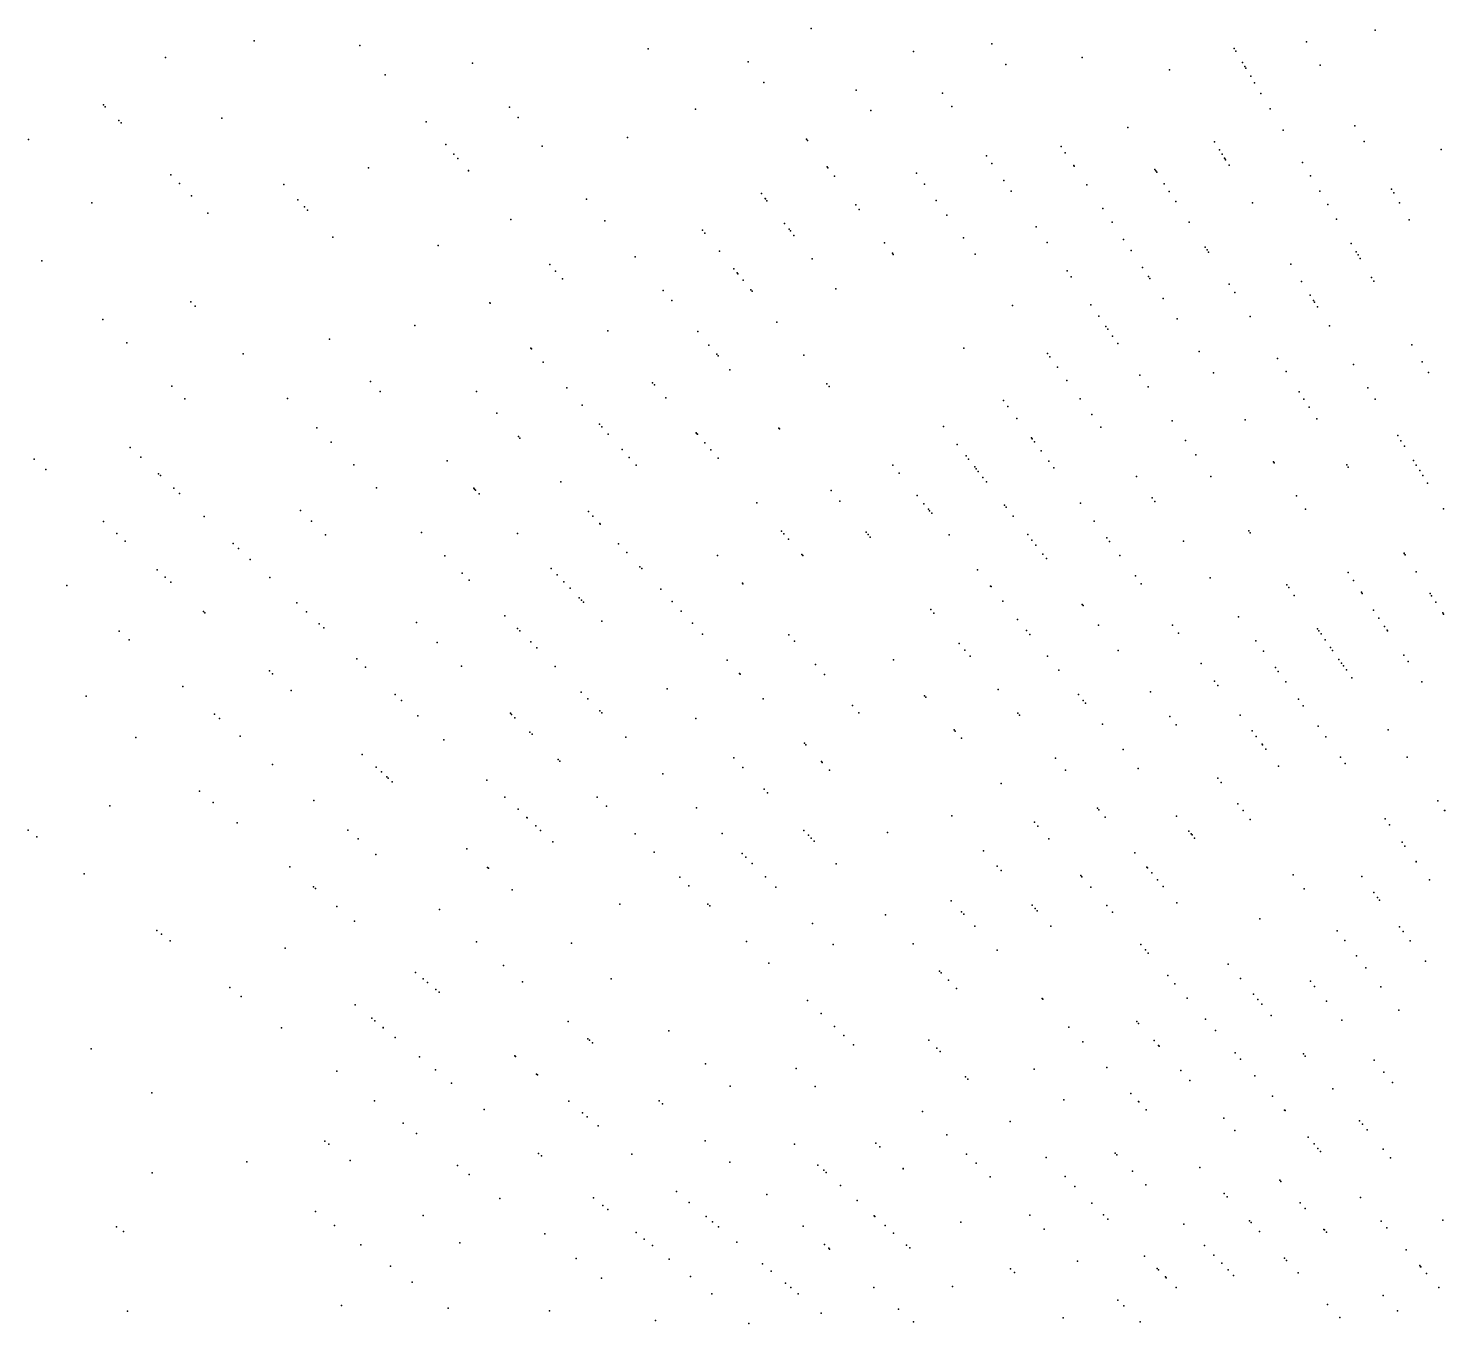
# Model space of a CAD drawing. Header units: metres. Extents: x -4327 to 4266, y -3886 to 3992.
# Drawn here: x -298.4 to -164.5, y 186.5 to 308.9 of the extents above; entities that cross this region are included whole.
import ezdxf

# ---------------------------------------------------------------- set-up
doc = ezdxf.new("R2010")
doc.units = ezdxf.units.M

msp = doc.modelspace()

# ---------------------------------------------------------------- linework, layer by layer
for p in [(-224.41, 308.87, 2095), (-171.12, 308.71, 2091.68), (-277.05, 307.7, 2096.5), (-267.08, 307.24, 2097.36), (-239.81, 306.94, 2098.41), (-214.75, 306.69, 2099.88), (-207.34, 307.4, 2099.51), (-184.44, 306.96, 2094.35), (-184.29, 306.71, 2085.78), (-177.59, 307.59, -67.33), (-285.45, 306.11, 2101.22), (-256.42, 305.59, 2091.8), (-230.36, 305.7, 2100.41), (-206.02, 305.44, 2092.82), (-198.8, 306.12, 2093.42), (-183.64, 305.63, -65.38), (-183.43, 305.28, -126.66), (-176.32, 305.4, -67.25), (-264.68, 304.48, 2109.26), (-190.55, 304.95, 2096.13), (-183.33, 305.11, -67.28), (-182.86, 304.34, -119.12), (-228.9, 303.76, 2100.09), (-220.17, 303.04, 2100.87), (-211.99, 302.76, 2099.46), (-182.5, 303.73, -64.97), (-181.9, 302.73, -69.75), (-291.29, 301.64, 2081.43), (-291.13, 301.47, -105.83), (-252.93, 301.43, 2094.36), (-235.36, 301.24, 2097.7), (-211.12, 301.5, 2097.45), (-181.02, 301.26, -121.13), (-289.86, 300.16, -104.88), (-289.64, 299.93, -109.17), (-280.1, 300.37, 2122.12), (-260.81, 300.03, 2090.79), (-252.11, 300.45, -97.9), (-218.78, 301.12, -126.91), (-241.76, 298.55, 2095.07), (-194.49, 299.49, 2095.29), (-179.81, 299.26, 2089.79), (-173.02, 299.67, -112.95), (-298.37, 298.37, -107.78), (-258.95, 297.89, 2088.28), (-249.84, 297.75, 2093.98), (-224.86, 298.4, -129.68), (-224.77, 298.29, -130.09), (-200.8, 297.7, 2093.17), (-186.3, 298.14, -63.47), (-185.83, 297.38, -68.26), (-172.16, 298.19, 2096.16), (-172.16, 298.19, -115.73), (-164.86, 297.41, 2091.54), (-258.17, 296.99, -98.91), (-257.82, 296.58, 2091.65), (-207.84, 296.83, -118.5), (-207.34, 296.11, -118), (-200.4, 297.11, -121.76), (-199.59, 295.91, 2094.3), (-199.55, 295.85, -118.43), (-185.57, 296.98, -73.14), (-185.34, 296.6, -74.04), (-185.31, 296.56, -115.42), (-185.24, 296.45, -115.8), (-184.92, 295.93, 2088.8), (-177.98, 296.21, -128.67), (-284.92, 295.04, 2082.75), (-266.24, 295.69, 2098.87), (-256.81, 295.43, -110.52), (-256.8, 295.42, 2096.01), (-222.89, 295.78, 2097.05), (-222.83, 295.7, -128.73), (-222.22, 294.9, 2097.5), (-214.47, 295.19, -118.88), (-191.92, 295.53, -125.32), (-191.84, 295.41, -125.71), (-191.75, 295.27, -125.43), (-177.21, 294.93, 2087.58), (-284.1, 294.2, -110.9), (-274.26, 294.11, -106.46), (-229.12, 293.26, -129.39), (-213.7, 294.14, 2098.74), (-206.2, 294.49, 2088.79), (-205.5, 293.49, 2088.49), (-198.36, 294.08, 2109.13), (-191.05, 294.19, -120.03), (-190.57, 293.46, 2094.47), (-176.34, 293.48, -127.91), (-169.56, 293.69, -113.16), (-169.36, 293.34, -128.43), (-292.4, 292.4, 2093.81), (-282.98, 293.04, 2086.61), (-272.93, 292.68, -101.05), (-272.29, 292, -106.63), (-245.64, 292.74, -100.94), (-228.75, 292.79, -130.32), (-228.74, 292.77, -131.91), (-228.59, 292.58, -131.82), (-220.19, 292.21, -109.79), (-212.6, 292.62, -109.83), (-196.85, 291.84, -127.8), (-189.95, 292.5, -68.88), (-182.7, 292.38, 2091.78), (-175.58, 292.22, -127.57), (-168.8, 292.38, -117.59), (-281.42, 291.42, -108.91), (-272.01, 291.7, -108.15), (-252.81, 290.82, -101.56), (-243.92, 290.69, 2108.37), (-219.87, 291.77, -111.59), (-211.59, 291.22, 2098.35), (-195.98, 290.55, -132.01), (-188.69, 290.55, -72.75), (-174.76, 290.85, 2087.1), (-167.88, 290.77, 2094), (-269.63, 289.14, 2091.72), (-234.69, 289.81, 2111.57), (-234.45, 289.52, -121.16), (-226.92, 290.44, -111.26), (-226.5, 289.9, -114.34), (-226.36, 289.73, -110.77), (-226.04, 289.31, -130.8), (-203.15, 290.12, -115.4), (-259.65, 288.37, 2096.9), (-233.08, 287.83, -127.64), (-217.49, 288.62, -108.23), (-210.02, 289.07, 2089.67), (-202.12, 288.65, -118.44), (-194.88, 288.93, 2086.09), (-194.18, 287.89, -68.78), (-187.17, 288.21, -128.81), (-187, 287.95, 2090.24), (-173.38, 288.55, -133.13), (-297.11, 286.92, 2091.35), (-249.1, 286.56, 2109.6), (-241.06, 287.28, 2096.73), (-224.32, 287.11, -120.47), (-216.74, 287.62, 2092.48), (-216.66, 287.51, 2084.9), (-208.92, 287.55, 2099.37), (-186.86, 287.74, 2095.85), (-179.08, 286.59, -120.4), (-179.08, 286.59, -128.35), (-172.91, 287.76, -133.41), (-172.73, 287.46, 2098.88), (-172.52, 287.12, 2089.07), (-248.57, 285.94, 2091.97), (-247.92, 285.2, -105.13), (-231.72, 286.16, -121.53), (-231.41, 285.77, -114.07), (-231.34, 285.68, -113.59), (-200.23, 285.96, -129.98), (-199.85, 285.41, -131.03), (-193.1, 286.28, -132.88), (-192.52, 285.42, 2088.82), (-192.4, 285.25, -129.82), (-171.45, 285.34, -133.75), (-238.41, 284.12, -134.42), (-230.85, 285.08, -133.17), (-230.11, 284.16, -109.72), (-230, 284.03, -122.62), (-222.08, 284.25, -119.49), (-184.9, 284.71, -130.63), (-184.37, 283.91, 2096.6), (-178.06, 284.96, -133.32), (-171.24, 285, -122.97), (-283.05, 283.05, -109.49), (-282.63, 282.63, 2108.45), (-254.77, 282.95, -100.35), (-254.74, 282.92, 2102.05), (-237.59, 283.15, -130.55), (-205.38, 282.68, 2091.51), (-197.97, 282.74, -60.96), (-191.13, 283.36, 2087.96), (-177.26, 283.67, -118.14), (-176.94, 283.17, 2089.74), (-176.84, 283.01, -120.33), (-176.56, 282.56, -121.79), (-291.37, 281.38, 2111.5), (-227.65, 281.12, -117.21), (-197.24, 281.68, -62.47), (-189.82, 281.43, 2095.18), (-182.91, 281.66, 2094.5), (-261.86, 280.81, -101.87), (-243.64, 280.28, 2096.11), (-235.14, 280.23, -111.73), (-196.56, 280.72, -72.35), (-196.37, 280.45, -71.5), (-195.92, 279.8, 2100.91), (-175.44, 280.77, -125.33), (-289.08, 279.16, -103.58), (-269.93, 279.52, -97), (-250.91, 278.66, -102.56), (-250.85, 278.6, -104.74), (-234.07, 278.95, -110.35), (-209.99, 278.67, 2102.75), (-195.42, 279.09, 2102.83), (-167.63, 278.98, -128.72), (-278.11, 278.11, 2099.73), (-249.73, 277.35, 2099.84), (-233.34, 278.08, 2088.69), (-233.2, 277.92, 2087.46), (-225.12, 278, -117.42), (-202.08, 278.14, -61.49), (-201.86, 277.84, 2090.73), (-187.74, 278.33, -128.56), (-180.33, 277.69, 2094.24), (-173.16, 277.12, 2096.44), (-166.67, 277.38, 2091.11), (-232.11, 276.62, -115.92), (-201.14, 276.85, -129.12), (-193.34, 276.12, -122.79), (-186.39, 276.33, -129.93), (-179.53, 276.45, 2084.85), (-166.06, 276.37, 2098.63), (-284.83, 275.06, -111.09), (-266.07, 275.52, -102.52), (-265.14, 274.56, 2107.47), (-256.03, 274.56, 2098.94), (-247.52, 274.9, -104), (-239.4, 275.39, 2086.08), (-239.21, 275.18, -131.92), (-222.92, 275.29, 2092.23), (-222.71, 275.03, 2090.25), (-200.24, 275.61, -61.89), (-192.57, 275.01, -128.56), (-178.28, 274.53, -122.49), (-171.79, 274.92, 2094.81), (-283.6, 273.87, 2092.18), (-273.89, 273.89, -99.84), (-246.05, 273.27, -119.81), (-238.16, 273.98, -128.22), (-206.25, 273.7, -65.94), (-205.83, 273.14, -65.61), (-198.98, 273.88, -129.63), (-177.84, 273.85, -123.2), (-177.34, 273.08, -126.32), (-171.12, 273.85, 2094.25), (-254.12, 272.51, 2109.85), (-204.97, 272, -131.27), (-197.9, 272.39, -70.51), (-190.3, 271.78, 2083.75), (-183.4, 271.9, 2089.16), (-176.62, 271.97, 2095.56), (-271.13, 271.13, -113.01), (-244.43, 271.47, -120.79), (-244.21, 271.23, -124.89), (-243.6, 270.55, -125.24), (-235.27, 270.65, 2097.31), (-235.24, 270.61, -113.16), (-235.17, 270.54, -109.27), (-227.48, 271.1, 2090.25), (-227.42, 271.03, 2089.76), (-211.92, 271.25, 2102.76), (-197.05, 271.21, -122.74), (-168.98, 270.42, 2098.41), (-288.76, 269.27, 2101.48), (-269.79, 269.79, 2100.12), (-252.06, 270.3, -107.83), (-251.94, 270.17, -108.44), (-242.29, 269.09, -124.79), (-234.47, 269.72, -108.52), (-233.89, 269.06, 2084.99), (-210.6, 269.55, 2096.78), (-203.59, 270.18, -132.3), (-203.52, 270.08, 2087.28), (-203.31, 269.8, -69.98), (-189.02, 269.95, 2084.36), (-168.67, 269.92, 2086.87), (-168.34, 269.4, -128.04), (-297.84, 268.17, 2114.1), (-287.78, 268.36, 2107.07), (-258.82, 268.02, 2103), (-241.6, 268.33, -129.97), (-233.2, 268.26, -123.37), (-209.76, 268.48, 2088.39), (-209.53, 268.18, -65.09), (-202.67, 268.96, -60.99), (-201.95, 267.99, -71.04), (-188.06, 268.57, -123.91), (-180.71, 267.91, -122.94), (-180.65, 267.82, -127.36), (-167.49, 268.05, -133.86), (-296.74, 267.19, 2087.66), (-286.11, 266.8, -110.45), (-285.92, 266.63, -99.86), (-267.63, 267.63, 2096.36), (-240.95, 267.61, 2092.24), (-216.71, 267.62, 2089.31), (-216.1, 266.86, 2083.39), (-208.96, 267.46, -67.22), (-208.81, 267.26, -124.39), (-208.62, 267.02, -63.47), (-208.18, 266.45, -129.27), (-201.47, 267.36, -124.02), (-193.65, 266.54, -125.34), (-186.64, 266.54, -130.95), (-173.8, 267.63, -124.4), (-173.67, 267.42, -125.71), (-167.23, 267.62, -129.21), (-166.9, 267.09, -126.75), (-166.6, 266.62, -128.12), (-284.64, 265.43, -99.64), (-265.48, 265.48, 2112.4), (-256.31, 265.42, -105.47), (-256.23, 265.33, -105.88), (-256.14, 265.24, -105.41), (-248.07, 266.03, 2099.73), (-222.53, 265.2, 2100.41), (-207.85, 266.03, -71.09), (-166.16, 265.91, -130.18), (-284.11, 264.94, -97.42), (-255.8, 264.89, 2098.43), (-229.54, 264.06, -126.37), (-221.7, 264.21, -125.43), (-214.39, 264.74, -60.55), (-213.75, 263.96, -134.33), (-206.14, 263.84, -63.28), (-198.95, 264.02, 2098.37), (-192.18, 264.52, -121.33), (-191.94, 264.18, -119.56), (-178.55, 264.72, -125.27), (-281.78, 262.77, 2101.22), (-272.67, 263.31, -106.57), (-245.45, 263.22, -122.72), (-245.06, 262.8, -123.62), (-213.33, 263.44, -66.76), (-213.22, 263.3, -70.18), (-213.02, 263.06, -133.87), (-205.97, 263.63, -130.21), (-205.32, 262.79, -124.58), (-177.7, 263.45, -129.1), (-164.64, 263.47, -66.66), (-291.31, 262.3, -100.81), (-290.05, 261.16, -100.37), (-271.64, 262.32, 2104.64), (-270.3, 261.03, 2107.51), (-261.24, 261.24, -105.61), (-252.18, 261.14, 2095.54), (-244.39, 262.08, -125.69), (-244.34, 262.02, 2102.19), (-227.21, 261.37, -124.45), (-226.99, 261.12, 2099.18), (-219.23, 261.27, 2090.61), (-219.04, 261.05, -130.06), (-211.38, 261.03, -60.27), (-203.95, 261.05, 2087.88), (-197.68, 262.33, -123.73), (-183.04, 261.41, -123), (-182.91, 261.22, -128.34), (-289.24, 260.43, -107.37), (-279.05, 260.22, 2113.33), (-278.53, 259.73, 2102.79), (-242.61, 260.17, -104.43), (-226.56, 260.62, -126.44), (-218.85, 260.81, -130.16), (-203.55, 260.53, -122.28), (-203.18, 260.06, 2087.32), (-196.47, 260.73, -123.38), (-196.23, 260.4, -124.45), (-189.22, 260.44, -122.67), (-277.43, 258.71, 2107.63), (-259.03, 259.03, 2094.2), (-241.85, 259.36, 2101.54), (-233.26, 259.06, 2093.68), (-225.28, 259.16, 2090.49), (-225.21, 259.07, -131.23), (-202.51, 259.2, -121.04), (-202.18, 258.78, 2091.88), (-195.23, 259.08, 2096.3), (-168.38, 259.28, -64.22), (-168.37, 259.27, -65.45), (-168.28, 259.13, -65.06), (-286.21, 257.71, -109.87), (-285.46, 257.03, 2114.39), (-257.4, 257.4, -102.77), (-249, 257.85, -124.63), (-248.43, 257.26, -108.59), (-240.6, 258.01, 2104.64), (-240.43, 257.83, 2089.21), (-208.69, 257.72, -129.48), (-193.77, 257.14, 2088.07), (-173.67, 257.48, -125.58), (-167.24, 257.53, -67.99), (-294.76, 256.23, 2104.06), (-284.94, 256.56, 2097.49), (-275.58, 256.99, 2113.42), (-256.74, 256.74, -104.22), (-247.78, 256.58, -122.06), (-247.78, 256.58, -126.64), (-247.2, 255.98, 2101.84), (-238.61, 255.88, -109.16), (-230.91, 256.45, 2093.75), (-230.86, 256.39, 2093.26), (-207.46, 256.19, 2092.44), (-207.41, 256.13, -121.48), (-193.21, 256.4, -124.95), (-186.69, 256.96, 2097.84), (-179.46, 256.3, -124.53), (-179.28, 256.04, 2095.32), (-173.15, 256.71, -129.15), (-273.02, 254.59, 2093.73), (-246.33, 255.08, -123.51), (-246.11, 254.86, 2099.57), (-245.92, 254.66, 2090.99), (-237.54, 254.73, -106.59), (-206.29, 254.75, -122.66), (-198.79, 254.44, -122.23), (-198.72, 254.35, -126.03), (-178.76, 255.29, -130.19), (-172.41, 255.61, -70.38), (-172.41, 255.6, -64.57), (-172.33, 255.48, -65.24), (-165.92, 255.49, -70.77), (-165.77, 255.27, -124.23), (-165.39, 254.68, 2098.39), (-281.84, 253.77, 2100.54), (-281.73, 253.67, 2093.2), (-272.12, 253.75, 2093.44), (-253.37, 253.37, 2102.44), (-236.69, 253.82, 2091.4), (-213.09, 253.96, -131.11), (-212.81, 253.61, 2093.99), (-204.91, 253.04, -126.32), (-184.02, 253.28, -127.39), (-171.27, 253.92, -64.49), (-170.75, 253.14, -73.22), (-164.72, 253.65, -124.99), (-164.64, 253.53, -129.2), (-289.8, 251.92, 2094.09), (-270.9, 252.62, -105.89), (-270.48, 252.23, 2094.09), (-261.71, 252.73, -105.29), (-252.17, 252.17, -120.73), (-251.95, 251.95, 2104.55), (-244.19, 252.87, 2090.15), (-235.62, 252.67, -123.08), (-204.05, 251.99, 2087.72), (-197.26, 252.48, 2100.71), (-190.26, 252.48, 2095.79), (-189.7, 251.74, 2089.61), (-176.56, 252.15, -64.47), (-176.42, 251.95, -64.41), (-176.22, 251.66, -66.09), (-170.23, 252.37, -74.93), (-169.98, 252.01, -123.88), (-169.94, 251.95, -124.04), (-288.86, 251.1, 2106.76), (-259.77, 250.85, 2098.15), (-250.92, 250.92, -119.7), (-250.34, 250.34, -122.88), (-234.67, 251.65, -126.2), (-226.52, 251.58, -132.39), (-225.99, 250.98, 2099), (-210.42, 250.77, -124.54), (-203.74, 251.6, -124.18), (-182.38, 251.02, 2087.82), (-175.82, 251.1, 2102.02), (-175.33, 250.39, -67.33), (-267.35, 249.31, 2083.17), (-232.36, 249.17, 2102.83), (-216.63, 249.21, 2095.9), (-209.88, 250.12, -130.16), (-209.4, 249.55, -123.12), (-202.09, 249.56, -126.8), (-195.4, 250.1, -123.32), (-181.67, 250.04, -125.95), (-175.13, 250.11, -66.56), (-174.53, 249.26, -72.26), (-168.39, 249.65, -69.26), (-167.99, 249.06, -127.23), (-275.62, 248.17, 2093.4), (-275.33, 247.91, 2091.18), (-266.53, 248.54, -112.83), (-257.45, 248.61, 2099.97), (-248.6, 248.6, -124.61), (-231.19, 247.92, 2092.22), (-231.13, 247.86, 2091.72), (-224, 248.78, 2087.83), (-223.14, 247.82, 2087.03), (-223.14, 247.82, 2087.03), (-201.02, 248.23, 2094.28), (-187.54, 248.87, -126.99), (-180.53, 248.48, 2098.14), (-180.27, 248.12, -127.13), (-174.28, 248.9, -128.1), (-174.11, 248.66, 2089.57), (-173.83, 248.26, -127.38), (-283.79, 246.7, 2102.39), (-273.57, 246.33, 2091.09), (-238.02, 246.48, 2093.14), (-206.75, 246.4, -123.37), (-186.28, 247.2, -130.09), (-185.98, 246.8, 2095.08), (-179.56, 247.14, -63.45), (-173.31, 247.52, -122.37), (-173.31, 247.52, -122.37), (-166.71, 247.15, 2100.45), (-292.93, 245.8, 2091.84), (-263.73, 245.93, 2095.19), (-263.14, 245.38, 2083.66), (-246.16, 246.16, -106.33), (-245.53, 245.53, -124.13), (-228.96, 245.53, -126.46), (-213.7, 245.83, -121.08), (-213.59, 245.7, -123.65), (-199.15, 245.94, 2090.18), (-198.71, 245.39, -126.08), (-198.48, 245.11, 2090.85), (-192.34, 246.18, 2102.16), (-178.37, 245.5, -64.59), (-280.79, 244.08, -102.85), (-280.33, 243.69, 2103.2), (-261.6, 243.94, 2085.04), (-252.84, 244.17, -126.31), (-252.73, 244.06, -128.2), (-252.41, 243.75, -103.21), (-244.39, 244.39, 2089.86), (-244.21, 244.21, 2102.57), (-235.31, 243.67, 2090.74), (-220.52, 244.91, 2099.29), (-219.9, 244.22, 2093.36), (-204.89, 244.18, -126.67), (-204.73, 243.99, 2095.94), (-190.53, 243.87, 2090.21), (-183.86, 243.98, -129.97), (-177.9, 244.87, -67.01), (-251, 242.39, 2095.65), (-210.89, 242.6, -121.09), (-210.79, 242.49, -125.65), (-196.89, 243.14, -129.89), (-189.91, 243.08, -128.07), (-182.74, 242.5, -67.23), (-176.51, 242.95, -122.95), (-169.88, 242.61, 2094.92), (-288.25, 241.87, 2110.47), (-278.39, 242, 2095.28), (-259.13, 241.65, 2085.87), (-250.79, 242.19, 2093.92), (-241.92, 241.92, 2089.93), (-225.04, 241.33, -123.27), (-224.91, 241.18, -122.38), (-210.22, 241.83, -128.55), (-182.35, 241.99, -64.32), (-181.79, 241.24, -72.96), (-181.75, 241.2, -127.32), (-175.78, 241.94, -132.27), (-266.85, 240.27, 2086.32), (-248.33, 239.81, -108.95), (-248.32, 239.8, -102.15), (-248.18, 239.66, 2100.35), (-231.72, 239.96, -128.57), (-223.45, 239.62, 2094.53), (-201.33, 239.94, -123.68), (-194.94, 240.74, -130.79), (-181.43, 240.77, -127.29), (-174.38, 240.02, 2090.3), (-168.07, 240.02, 2089.05), (-275.32, 239.33, 2099.03), (-265.54, 239.09, -112.13), (-265.03, 238.64, 2085.73), (-238.44, 238.44, -128.91), (-230.86, 239.06, 2094.55), (-223.36, 239.52, 2086.2), (-222.69, 238.81, -130.79), (-200.39, 238.81, 2097.71), (-193.5, 238.96, 2092.53), (-180.23, 239.17, -123), (-173.95, 239.42, 2101.52), (-264.53, 238.18, -108.93), (-264.39, 238.05, -106.97), (-264, 237.7, 2091.29), (-255.06, 237.85, 2087.57), (-228.86, 236.99, -126.77), (-206.47, 237.52, -126.66), (-185.98, 238.05, -129.69), (-185.66, 237.63, 2091.88), (-282.23, 236.82, -99.04), (-280.94, 235.74, -101.38), (-271.42, 235.94, 2089.53), (-253.35, 236.25, -110.16), (-244.65, 236.25, -128.32), (-228.53, 236.65, -128.66), (-184.09, 235.63, -121.48), (-184.08, 235.61, -129.91), (-165.19, 235.91, 2094.8), (-290.71, 235.41, -106.71), (-252.12, 235.1, -106.32), (-251.29, 234.33, -99.64), (-251.25, 234.3, -110.07), (-243.77, 235.4, 2098.82), (-235.24, 235.24, 2089.43), (-211.11, 234.47, 2091.59), (-197.36, 235.21, -130.83), (-197.24, 235.06, 2096.16), (-196.64, 234.35, 2097.81), (-189.87, 234.46, -122.18), (-183.6, 235, -129.19), (-164.55, 235, -123.91), (-164.54, 234.99, -119.47), (-298.4, 233.13, 2117.15), (-278.67, 233.83, 2093.12), (-268.2, 233.14, 2092.03), (-250.45, 233.55, -105.21), (-249.98, 233.11, -102.16), (-225.11, 233.11, 2094.07), (-217.2, 232.92, 2088.1), (-203.3, 233.87, 2092.93), (-202.98, 233.5, -126.48), (-188.72, 233.04, -123.35), (-182.91, 234.12, 2093.27), (-170.16, 234.21, 2088.78), (-169.75, 233.64, 2092.16), (-297.6, 232.51, 2098.28), (-267.23, 232.3, -113.24), (-248.82, 232.03, 2099.87), (-241.06, 232.79, -126.65), (-232.81, 232.81, -129.38), (-224.67, 232.65, -129.13), (-224.4, 232.37, 2094.99), (-224.12, 232.08, -128.41), (-201.94, 232.31, 2094.76), (-188.51, 232.79, -121.5), (-188.42, 232.68, -130.86), (-188.18, 232.38, 2098.55), (-168.55, 231.98, -127.95), (-168.29, 231.63, -121.44), (-265.55, 230.84, 2092.12), (-256.97, 231.37, 2097.94), (-239.26, 231.05, 2088.94), (-230.93, 230.93, 2102.79), (-230.59, 230.59, -127.12), (-208.14, 231.16, -126.37), (-193.83, 231, -132.19), (-293.11, 229, 2106.16), (-273.68, 229.65, -111.47), (-255.01, 229.61, -103.79), (-254.91, 229.53, -103.34), (-229.99, 229.99, -129.25), (-222.05, 229.94, 2088.18), (-206.84, 229.72, -125.18), (-206.47, 229.31, -128.5), (-192.69, 229.64, 2095.67), (-192.63, 229.57, -122.51), (-192.23, 229.09, -132.27), (-178.85, 228.91, 2087.64), (-167.22, 230.16, -125.64), (-167.22, 230.15, -127.5), (-271.45, 227.77, 2092.97), (-271.25, 227.61, -106.46), (-236.82, 228.69, -126.68), (-235.96, 227.87, 2097), (-228.73, 228.73, -119.24), (-227.75, 227.75, -122.93), (-198.94, 228.86, 2095.42), (-198.83, 228.73, -127.38), (-197.98, 227.74, -122.02), (-191.68, 228.43, -131.11), (-191.16, 227.82, -132.31), (-177.82, 227.6, 2092.41), (-172.37, 228.74, -120.56), (-165.97, 228.44, -124.89), (-252.66, 227.49, 2098.39), (-211.18, 226.46, 2099.29), (-189.86, 226.27, 2097.55), (-171.24, 227.24, -124.92), (-170.88, 226.77, -125.03), (-170.69, 226.51, -126.37), (-269.24, 225.92, 2096.75), (-259.55, 225.63, 2093.69), (-242.5, 226.14, 2097.2), (-234.18, 226.15, 2096.12), (-234, 225.97, -122.94), (-217.4, 225.13, 2090.2), (-210.19, 225.4, -131.32), (-209.99, 225.19, -131.99), (-203.53, 226.04, -128.62), (-203.24, 225.72, -129.02), (-203.04, 225.5, -127.15), (-196.46, 226, 2093.44), (-195.93, 225.39, 2087.75), (-286.26, 223.65, 2090.17), (-267.57, 224.52, 2090.77), (-224.3, 224.3, -127.86), (-208.93, 224.05, -126.01), (-201.76, 224.07, 2099.71), (-182.01, 224.76, 2095.13), (-174.71, 223.62, -126.63), (-168.8, 224.01, -132.01), (-285.8, 223.29, 2100.42), (-285, 222.67, 2101.35), (-256.03, 222.57, -97.58), (-247.06, 222.45, 2087.95), (-230.51, 222.6, -119.51), (-222.34, 222.34, 2092.25), (-214.77, 222.4, 2088.24), (-193.27, 222.33, -121.74), (-173.98, 222.69, -124.99), (-168.45, 223.54, -129.13), (-167.8, 222.68, 2095.78), (-274.12, 221.98, 2097.3), (-206.82, 221.79, -130.78), (-192.83, 221.82, -123.34), (-192.55, 221.5, -130), (-172.86, 221.25, -128.42), (-261.82, 219.69, -128.11), (-253.48, 220.35, 2087.4), (-228.4, 220.56, -120.2), (-212.28, 219.82, -125.89), (-212.12, 219.65, -127.75), (-184.99, 220.46, 2093.31), (-171.98, 220.13, -130.91), (-166.35, 220.75, 2095.1), (-279.36, 218.26, 2093.95), (-261.07, 219.07, 2096.23), (-260.67, 218.73, -127.12), (-251.7, 218.8, 2087.27), (-251.68, 218.79, -106.25), (-243.33, 219.09, 2085.71), (-211.44, 218.95, -128.13), (-190.71, 219.39, 2097.45), (-190.04, 218.61, -125.67), (-183.85, 219.11, -126.51), (-177.23, 218.86, -132.54), (-176.83, 218.37, -130.94), (-170.57, 218.32, 2091.23), (-278.27, 217.41, 2092.67), (-259.89, 218.07, 2093.94), (-259.58, 217.82, 2091.48), (-224.76, 217.05, 2094.57), (-210.69, 218.17, -132.57), (-202.57, 217.23, -122.37), (-202.51, 217.17, 2100.36), (-188.87, 217.27, -122.85), (-182.61, 217.62, -129), (-182.19, 217.12, -127.4), (-175.7, 216.97, -127.69), (-267.52, 216.63, 2095.67), (-223.47, 215.8, -122.67), (-181.81, 216.68, 2099.78), (-180.93, 215.62, -125.04), (-168.86, 216.13, -131.1), (-274.47, 214.44, 2091.95), (-265.95, 215.36, -125.51), (-265.65, 215.12, 2095.3), (-264.87, 214.49, -129.23), (-264.85, 214.47, -128.59), (-247.39, 215.05, 2095.52), (-222.21, 214.59, -127.66), (-200.05, 214.52, -129.16), (-193.63, 215.04, -122.55), (-193.47, 214.87, 2094.64), (-187.13, 215.27, 2091.64), (-186.21, 214.21, 2089.81), (-174.25, 215.19, 2089.99), (-263.72, 213.55, 2094.44), (-245.53, 213.43, -122.14), (-245.37, 213.3, -121.26), (-245.07, 213.04, -122.32), (-237.86, 214.17, -119.77), (-221.33, 213.73, -125.39), (-220.4, 212.84, 2101.03), (-213.3, 213.3, -124.27), (-198.75, 213.13, -128.51), (-192.01, 213.25, -123.75), (-292.45, 212.48, 2086.67), (-261.43, 211.7, -126.09), (-252.41, 211.8, -128.03), (-252.36, 211.75, -128.21), (-212.53, 212.53, -126.9), (-212.23, 212.23, -127.89), (-191.6, 212.79, -122.01), (-191.52, 212.71, -126.04), (-184.35, 212.08, -128.52), (-177.88, 211.99, 2097.57), (-177.71, 211.79, -129.38), (-269.24, 210.35, 2094.31), (-259.92, 210.48, 2093.2), (-234.4, 211.05, -123.55), (-225.84, 210.6, -126.63), (-203.34, 210.56, -124.91), (-196.48, 210.7, -127.99), (-189.46, 210.42, -125.6), (-183.85, 211.49, 2097.61), (-171.19, 211.4, -130.02), (-170.28, 210.27, -128.42), (-258.39, 209.24, 2095.54), (-250.38, 210.09, -128.64), (-250.28, 210.01, 2088.6), (-232.06, 208.95, 2093.34), (-224.02, 208.9, 2092.45), (-209.84, 209.84, -128.17), (-209.62, 209.62, 2096.9), (-188.62, 209.49, -128.37), (-182.47, 209.91, 2090.58), (-169.48, 209.29, -128.18), (-286.73, 208.32, 2100.31), (-265.68, 207.57, -122.61), (-247.32, 207.53, -112.06), (-238.78, 207.57, 2089.68), (-200.53, 207.66, -122.26), (-194.19, 208.25, -124.46), (-193.48, 207.49, -123.08), (-180.81, 208, -127.69), (-175.12, 208.7, -128.58), (-255.32, 206.75, 2100.21), (-246.02, 206.43, -110.09), (-238.46, 207.29, -125.56), (-213.89, 206.55, 2095), (-193.46, 207.46, 2097.15), (-192.76, 206.71, -126.12), (-179.67, 206.68, -126.7), (-179.66, 206.67, -124.35), (-179.62, 206.63, -129.22), (-262.97, 205.45, -126.12), (-245.57, 206.06, -119.16), (-244.53, 205.19, -123.44), (-205.61, 205.61, -123.71), (-185.41, 205.92, 2091.47), (-172.58, 205.67, -124.04), (-172.31, 205.35, -129.03), (-171.85, 204.81, 2097.03), (-270.37, 203.74, -233.49), (-261.7, 204.46, -130.3), (-234.42, 203.78, 2097.88), (-225.98, 203.47, -116.82), (-218.29, 203.56, -124.11), (-211.6, 204.34, -122.13), (-184.36, 204.75, 2097.23), (-177.44, 204.12, 2094.11), (-176.89, 203.49, -126.9), (-269.99, 203.45, -233.3), (-250.18, 202.59, 2103), (-249.91, 202.37, -119.33), (-241.36, 202.53, -124.41), (-217.92, 203.21, -113.91), (-209.72, 202.52, -118.62), (-202.2, 202.2, -120.37), (-195.67, 202.62, -126.43), (-195.53, 202.47, -126.89), (-176.52, 203.06, -122.18), (-176.27, 202.78, 2089.29), (-170.34, 203, -127.91), (-169.66, 202.19, 2088.39), (-277.74, 201.79, 2089.99), (-267.97, 201.93, -122.64), (-257.85, 201.45, -126.32), (-232.1, 201.76, -123.76), (-223.78, 201.49, -124.25), (-223.23, 201, 2091.79), (-223, 200.79, -114.72), (-215.72, 201.16, 2094.58), (-215.71, 201.15, -122.83), (-208.83, 201.67, -129.16), (-194.04, 200.93, -125.55), (-187.67, 201.26, -126.22), (-286.7, 200.75, -241.53), (-256.75, 200.59, -129.88), (-221.63, 199.56, -127.26), (-207.51, 200.39, -122.73), (-200.41, 200.41, 2095.42), (-199.48, 199.48, 2102.91), (-192.78, 199.63, -127.12), (-180.13, 200.05, -121.88), (-180.03, 199.94, -123.41), (-253.84, 198.32, -126.99), (-245, 198.4, 2097.69), (-237.14, 198.98, -126.74), (-228.59, 198.71, -126.52), (-220.07, 198.15, 2094.67), (-185.38, 198.8, -128.11), (-185.11, 198.5, -129.55), (-172.49, 198.42, -118.17), (-271.27, 197.09, -127.56), (-244.11, 197.67, -119.3), (-243.63, 197.28, -121.61), (-235.93, 197.97, 2095.99), (-197.9, 197.9, -128), (-196.8, 196.8, -128.4), (-178.21, 197.92, -119.71), (-177.74, 197.4, -129.47), (-290.07, 195.66, 2087.38), (-269.47, 195.78, 2091.9), (-261.08, 196.74, -224.81), (-234.33, 196.63, -124.46), (-233.74, 196.13, -125.7), (-233.17, 195.65, -126.18), (-225.17, 195.73, 2093.85), (-218.45, 196.69, -125.82), (-218.39, 196.64, -129.78), (-217.42, 195.77, -120.72), (-210.28, 196.09, -115.89), (-203.74, 196.75, 2093.93), (-202.38, 195.44, -120.97), (-196.38, 196.38, -123.02), (-189.18, 195.91, -125.82), (-182.99, 196.23, 2095.39), (-182.83, 196.07, -127.24), (-170.55, 196.2, 2093.67), (-170, 195.56, -124.55), (-164.71, 196.29, 2091.61), (-289.41, 195.21, 2096.64), (-257.62, 194.13, 2099.61), (-249.58, 194.99, -122.27), (-240.96, 195.12, -113.71), (-240.19, 194.5, -121.26), (-231.45, 194.21, 2095.83), (-216.62, 195.05, -128.35), (-182.04, 195.21, -123.85), (-175.95, 195.41, -126.39), (-175.91, 195.37, 2089.27), (-175.71, 195.15, -123.06), (-266.98, 193.97, -121.03), (-239.42, 193.88, 2088.65), (-223.15, 193.98, -125.6), (-222.75, 193.64, -129.97), (-222.67, 193.56, -126.47), (-215.39, 193.94, 2091.26), (-215.09, 193.67, -118.5), (-192.9, 192.9, -128.39), (-187.23, 193.88, -121.15), (-186.36, 192.98, 2095.14), (-168.19, 193.48, 2092.61), (-264.17, 191.93, -130.79), (-246.62, 192.68, 2098.04), (-237.84, 192.6, -128.04), (-229.01, 192.16, 2098.06), (-228.2, 191.48, 2090.63), (-205.57, 191.69, 2095.23), (-199.24, 192.4, -122.86), (-191.72, 191.72, 2090.24), (-191.58, 191.58, -124.1), (-185.61, 192.21, -127.36), (-185.01, 191.58, -128.02), (-179.69, 192.69, -126.46), (-179.49, 192.48, -126.5), (-166.9, 191.99, -123.99), (-166.81, 191.89, -124.27), (-166.8, 191.88, -128.23), (-262.11, 190.43, 2101.17), (-244.23, 190.82, 2101.27), (-235.83, 190.97, 2096.91), (-226.84, 190.34, -125.22), (-205.2, 191.35, 2091.51), (-190.94, 190.94, 2099.71), (-190.85, 190.85, -126.31), (-184.5, 191.06, 2101.53), (-178.39, 191.3, 2097.25), (-166.26, 191.26, -132.01), (-233.79, 189.32, -126.25), (-226.35, 189.93, -121.54), (-225.63, 189.33, 2091.61), (-218.49, 189.93, -127.29), (-211.05, 190.03, 2091.05), (-189.91, 189.91, -121.43), (-170.34, 189.18, -124.76), (-165.09, 189.91, -130.04), (-289.04, 187.7, 2098.13), (-268.8, 188.22, -225.66), (-258.73, 187.98, 2089.16), (-249.13, 187.73, 4426.27), (-223.46, 187.5, -127.88), (-216.15, 187.89, 2083.15), (-195.43, 188.73, -126.06), (-194.87, 188.18, -127.13), (-175.62, 188.32, 2092.47), (-169.01, 187.71, -129.83), (-239.12, 186.82, 2096.91), (-230.32, 186.51, -121.34), (-214.74, 186.67, -120.5), (-200.6, 187.06, 2096.64), (-193.32, 186.69, -129.9), (-174.45, 187.08, 2097.46), (-174.45, 187.08, 2097.46)]:
    msp.add_point(p)

doc.saveas('drawing.dxf')
